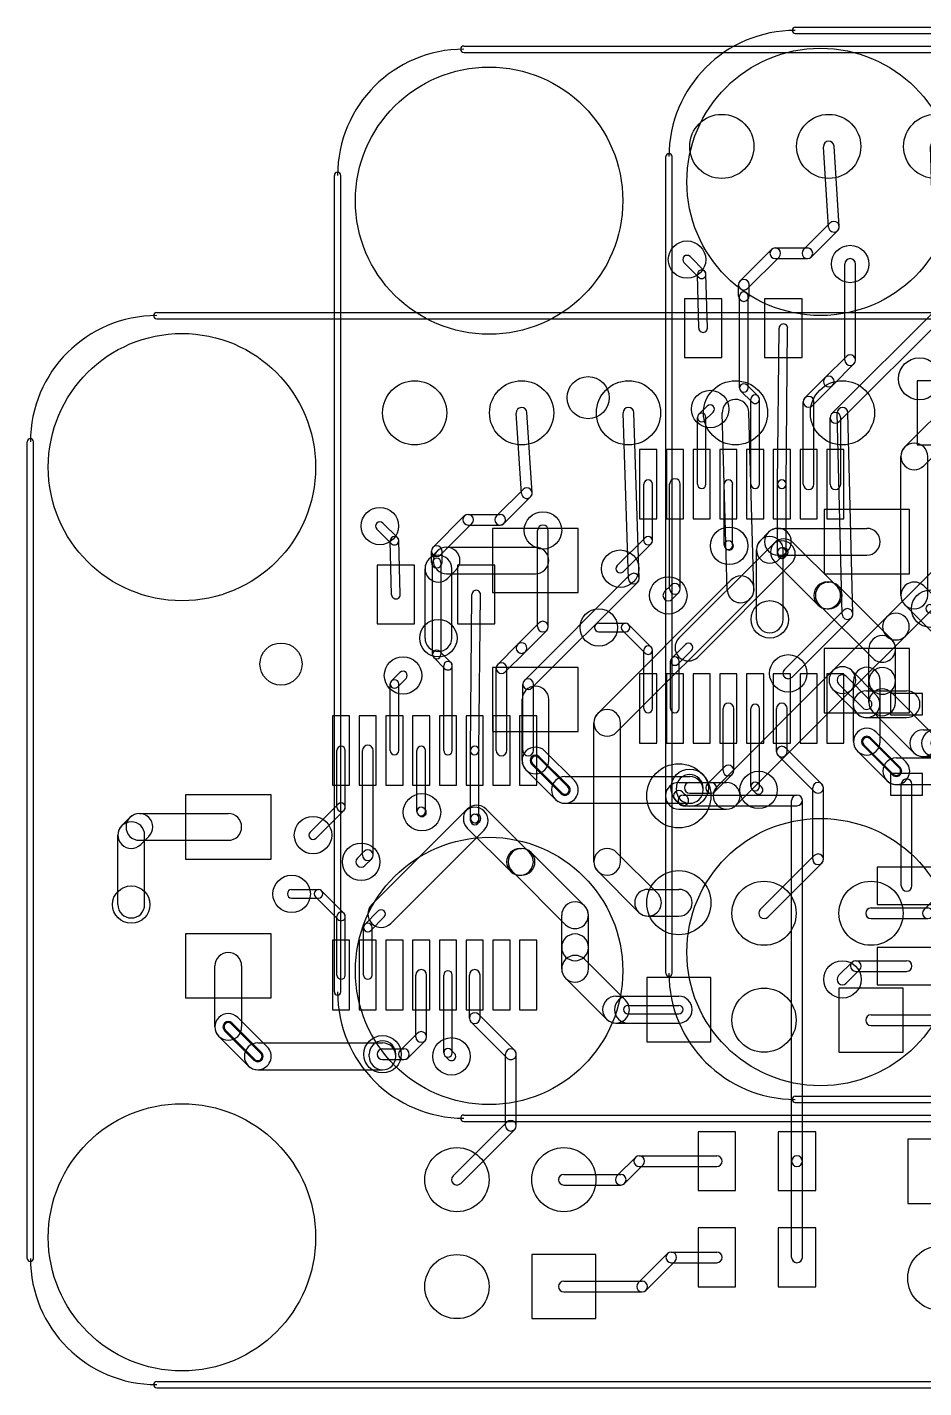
# Model space of a CAD drawing. Header units: millimetres. Extents: x 50 to 240, y -107 to -8.
# Drawn here: x 148.76 to 170.05, y -107.25 to -74.92 of the extents above; entities that cross this region are included whole.
import ezdxf

# ---------------------------------------------------------------- set-up
doc = ezdxf.new("R2010")
doc.units = ezdxf.units.MM
doc.layers.get('0').update_dxf_attribs({"lineweight": 25, "true_color": 0xffffff})
doc.layers.add('BLACK', color=27, linetype='Continuous', true_color=0x333333)

# ---------------------------------------------------------------- blocks, each defined once
blk = doc.blocks.new('PWR-BLK-02-F_Cu')
at = {"layer": 'BLACK'}
for p, q in [((98, -69.925), (128.5, -69.925)), ((98, -70.075), (128.5, -70.075)), ((117.588, -71.548), (116.064, -71.548)), ((116.064, -71.548), (116.064, -73.072)), ((106.663, -74.2262), (106.54, -72.3182)), ((106.916, -74.2098), (106.793, -72.3018)), ((109.203, -76.254), (109.079, -72.314)), ((109.457, -76.246), (109.333, -72.306)), ((111.549, -76.513), (111.432, -72.3188)), ((112.184, -76.4952), (112.067, -72.301)), ((114.279, -77.0932), (114.163, -72.313)), ((114.533, -77.087), (114.417, -72.3068)), ((94.925, -92.4), (94.925, -73)), ((95.075, -92.4), (95.075, -73)), ((116.064, -73.072), (117.588, -73.072)), ((106.068, -74.7602), (106.7, -74.1282)), ((106.248, -74.9398), (106.88, -74.3078)), ((103.719, -75.2757), (103.372, -74.9282)), ((104.56, -75.5062), (105.306, -74.7602)), ((104.74, -75.6858), (105.486, -74.9398)), ((105.396, -74.723), (106.158, -74.723)), ((105.396, -74.977), (106.158, -74.977)), ((103.576, -75.4193), (103.228, -75.0718)), ((107.047, -77.39), (107.047, -75.104)), ((107.301, -77.39), (107.301, -75.104)), ((103.58, -76.6307), (103.546, -75.3502)), ((103.783, -76.6253), (103.749, -75.3448)), ((104.523, -75.866), (104.523, -75.596)), ((104.777, -75.866), (104.777, -75.596)), ((104.126, -75.9295), (103.237, -75.9295)), ((103.237, -75.9295), (103.237, -77.3265)), ((104.126, -77.3265), (104.126, -75.9295)), ((104.548, -78.05), (104.548, -75.866)), ((104.752, -78.05), (104.752, -75.866)), ((106.031, -75.9295), (105.142, -75.9295)), ((105.142, -75.9295), (105.142, -77.3265)), ((106.031, -77.3265), (106.031, -75.9295)), ((116.728, -75.7685), (115.331, -77.1655)), ((106.733, -78.6677), (109.24, -76.1602)), ((108.473, -79.4515), (111.645, -76.2795)), ((117.178, -76.2175), (115.781, -77.6145)), ((106.912, -78.8473), (109.42, -76.3398)), ((105.449, -80.3319), (105.487, -76.627)), ((105.652, -80.334), (105.69, -76.6291)), ((108.923, -79.9005), (112.095, -76.7285)), ((112.91, -78.4102), (114.32, -77.0002)), ((113.09, -78.5898), (114.5, -77.1798)), ((115.331, -77.1655), (114.061, -78.4355)), ((103.237, -77.3265), (104.126, -77.3265)), ((105.142, -77.3265), (106.031, -77.3265)), ((106.576, -77.8082), (107.084, -77.3002)), ((106.756, -77.9878), (107.264, -77.4798)), ((106.098, -78.2867), (106.576, -77.8082)), ((115.781, -77.6145), (114.511, -78.8845)), ((104.846, -78.3893), (104.578, -78.1218)), ((104.989, -78.2457), (104.722, -77.9782)), ((106.277, -78.4663), (106.756, -77.9878)), ((103.576, -78.6807), (103.778, -78.4782)), ((104.816, -80.333), (104.816, -78.3175)), ((105.019, -80.333), (105.019, -78.3175)), ((106.061, -80.333), (106.061, -78.3765)), ((106.315, -80.333), (106.315, -78.3765)), ((114.061, -78.4355), (111.311, -81.1855)), ((115.082, -79.007), (114.511, -78.4355)), ((103.546, -80.333), (103.546, -78.7525)), ((103.719, -78.8243), (103.922, -78.6218)), ((103.749, -80.333), (103.749, -78.7525)), ((106.696, -80.333), (106.696, -78.7575)), ((106.95, -80.333), (106.95, -78.7575)), ((114.768, -79.3213), (114.196, -78.7498)), ((114.947, -79.1417), (114.376, -78.5702)), ((114.511, -78.8845), (111.761, -81.6345)), ((114.633, -79.456), (114.061, -78.8845)), ((114.858, -78.914), (115.81, -78.914)), ((116.191, -78.9775), (115.429, -78.9775)), ((115.429, -78.9775), (115.429, -79.4855)), ((116.191, -79.4855), (116.191, -78.9775)), ((102.581, -79.5075), (102.174, -79.5075)), ((102.174, -79.5075), (102.174, -81.1585)), ((102.581, -81.1585), (102.581, -79.5075)), ((103.216, -79.5075), (102.809, -79.5075)), ((102.809, -79.5075), (102.809, -81.1585)), ((103.216, -81.1585), (103.216, -79.5075)), ((103.851, -79.5075), (103.444, -79.5075)), ((103.444, -79.5075), (103.444, -81.1585)), ((103.851, -81.1585), (103.851, -79.5075)), ((104.486, -79.5075), (104.079, -79.5075)), ((104.079, -79.5075), (104.079, -81.1585)), ((104.486, -81.1585), (104.486, -79.5075)), ((105.121, -79.5075), (104.714, -79.5075)), ((104.714, -79.5075), (104.714, -81.1585)), ((105.121, -81.1585), (105.121, -79.5075)), ((105.756, -79.5075), (105.349, -79.5075)), ((105.349, -79.5075), (105.349, -81.1585)), ((105.756, -81.1585), (105.756, -79.5075)), ((106.391, -79.5075), (105.984, -79.5075)), ((105.984, -79.5075), (105.984, -81.1585)), ((106.391, -81.1585), (106.391, -79.5075)), ((107.026, -79.5075), (106.619, -79.5075)), ((106.619, -79.5075), (106.619, -81.1585)), ((107.026, -81.1585), (107.026, -79.5075)), ((115.429, -79.4855), (116.191, -79.4855)), ((108.381, -82.978), (108.381, -79.676)), ((109.016, -82.978), (109.016, -79.676)), ((114.858, -79.549), (115.81, -79.549)), ((102.276, -81.6785), (102.276, -80.333)), ((102.479, -81.6785), (102.479, -80.333)), ((102.886, -82.8215), (102.886, -80.333)), ((103.14, -82.8215), (103.14, -80.333)), ((104.181, -81.7825), (104.181, -80.333)), ((104.384, -81.7825), (104.384, -80.333)), ((105.451, -81.95), (105.451, -80.333)), ((105.654, -81.95), (105.654, -80.333)), ((110.4, -81.0925), (111.536, -81.0925)), ((116.191, -80.8825), (115.429, -80.8825)), ((115.429, -80.8825), (115.429, -81.3905)), ((115.683, -83.5495), (115.683, -81.1365)), ((115.937, -83.5495), (115.937, -81.1365)), ((116.191, -81.3905), (116.191, -80.8825)), ((100.716, -81.387), (98.684, -81.387)), ((98.684, -81.387), (98.684, -82.911)), ((100.716, -82.911), (100.716, -81.387)), ((102.174, -81.1585), (102.581, -81.1585)), ((102.809, -81.1585), (103.216, -81.1585)), ((103.444, -81.1585), (103.851, -81.1585)), ((104.079, -81.1585), (104.486, -81.1585)), ((104.714, -81.1585), (105.121, -81.1585)), ((105.349, -81.1585), (105.756, -81.1585)), ((105.984, -81.1585), (106.391, -81.1585)), ((106.619, -81.1585), (107.026, -81.1585)), ((110.597, -81.4277), (110.49, -81.3202)), ((110.508, -81.3905), (113.207, -81.3905)), ((115.429, -81.3905), (116.191, -81.3905)), ((101.641, -82.2712), (102.306, -81.6067)), ((101.785, -82.4148), (102.449, -81.7503)), ((103.108, -83.9925), (105.328, -81.773)), ((104.354, -81.7107), (104.372, -81.7282)), ((106.853, -82.7535), (105.825, -81.7255)), ((110.418, -81.6073), (110.31, -81.4998)), ((110.4, -81.7275), (111.536, -81.7275)), ((110.508, -81.6445), (113.207, -81.6445)), ((113.08, -90.09), (113.08, -81.5175)), ((113.334, -90.09), (113.334, -81.5175)), ((97.3645, -81.9245), (97.1705, -82.1185)), ((97.589, -81.8315), (99.7, -81.8315)), ((104.211, -81.8543), (104.228, -81.8718)), ((105.451, -81.9975), (105.451, -81.95)), ((105.553, -81.8484), (105.6, -81.8484)), ((105.553, -82.0516), (105.6, -82.0516)), ((105.654, -81.9975), (105.654, -81.95)), ((97.0775, -83.994), (97.0775, -82.343)), ((97.0775, -83.994), (97.0775, -82.343)), ((97.8135, -82.3735), (97.6195, -82.5675)), ((97.7125, -83.994), (97.7125, -82.343)), ((97.7125, -83.994), (97.7125, -82.343)), ((103.558, -84.4415), (105.777, -82.222)), ((106.403, -83.2025), (105.375, -82.1745)), ((97.589, -82.4665), (99.7, -82.4665)), ((102.923, -82.7317), (102.766, -82.8882)), ((106.628, -82.6605), (106.666, -82.6605)), ((108.161, -84.0235), (106.891, -82.7535)), ((109.895, -83.7255), (108.923, -82.7535)), ((98.684, -82.911), (100.716, -82.911)), ((103.102, -82.9113), (102.946, -83.0678)), ((107.711, -84.4725), (106.441, -83.2025)), ((106.628, -83.2955), (106.666, -83.2955)), ((109.445, -84.1745), (108.473, -83.2025)), ((116.509, -83.105), (115.112, -83.105)), ((115.112, -83.105), (115.112, -83.994)), ((101.205, -83.6384), (101.84, -83.6384)), ((102.449, -84.2057), (101.912, -83.6682)), ((109.67, -83.6325), (110.4, -83.6325)), ((101.205, -83.8416), (101.84, -83.8416)), ((102.306, -84.3493), (101.768, -83.8118)), ((115.112, -83.994), (116.509, -83.994)), ((102.276, -85.667), (102.276, -84.2775)), ((102.479, -85.667), (102.479, -84.2775)), ((102.941, -84.4657), (103.261, -84.1452)), ((103.084, -84.6093), (103.405, -84.2888)), ((107.619, -85.01), (107.619, -84.248)), ((108.254, -85.01), (108.254, -84.248)), ((109.67, -84.2675), (110.4, -84.2675)), ((100.716, -84.689), (98.684, -84.689)), ((98.684, -84.689), (98.684, -86.213)), ((100.716, -86.213), (100.716, -84.689)), ((102.911, -85.667), (102.911, -84.5375)), ((103.114, -85.667), (103.114, -84.5375)), ((102.581, -84.8415), (102.174, -84.8415)), ((102.174, -84.8415), (102.174, -86.4925)), ((102.581, -86.4925), (102.581, -84.8415)), ((103.216, -84.8415), (102.809, -84.8415)), ((102.809, -84.8415), (102.809, -86.4925)), ((103.216, -86.4925), (103.216, -84.8415)), ((103.851, -84.8415), (103.444, -84.8415)), ((103.444, -84.8415), (103.444, -86.4925)), ((103.851, -86.4925), (103.851, -84.8415)), ((104.486, -84.8415), (104.079, -84.8415)), ((104.079, -84.8415), (104.079, -86.4925)), ((104.486, -86.4925), (104.486, -84.8415)), ((105.121, -84.8415), (104.714, -84.8415)), ((104.714, -84.8415), (104.714, -86.4925)), ((105.121, -86.4925), (105.121, -84.8415)), ((105.756, -84.8415), (105.349, -84.8415)), ((105.349, -84.8415), (105.349, -86.4925)), ((105.756, -86.4925), (105.756, -84.8415)), ((106.391, -84.8415), (105.984, -84.8415)), ((105.984, -84.8415), (105.984, -86.4925)), ((106.391, -86.4925), (106.391, -84.8415)), ((107.026, -84.8415), (106.619, -84.8415)), ((106.619, -84.8415), (106.619, -86.4925)), ((107.026, -86.4925), (107.026, -84.8415)), ((107.619, -85.518), (107.619, -85.01)), ((108.254, -85.518), (108.254, -85.01)), ((116.509, -85.01), (115.112, -85.01)), ((115.112, -85.01), (115.112, -85.899)), ((109.133, -86.2655), (108.161, -85.2935)), ((114.604, -85.3275), (115.81, -85.3275)), ((99.3825, -86.9), (99.3825, -85.451)), ((100.018, -86.9), (100.018, -85.451)), ((114.514, -85.3647), (114.196, -85.6822)), ((114.693, -85.5443), (114.376, -85.8618)), ((114.604, -85.5815), (115.81, -85.5815)), ((104.156, -87.1395), (104.156, -85.667)), ((104.41, -87.1395), (104.41, -85.667)), ((104.816, -87.5175), (104.816, -85.667)), ((105.019, -87.5175), (105.019, -85.667)), ((105.426, -86.6905), (105.426, -85.667)), ((105.68, -86.6905), (105.68, -85.667)), ((108.683, -86.7145), (107.711, -85.7425)), ((111.162, -85.728), (109.638, -85.728)), ((109.638, -85.728), (109.638, -87.252)), ((111.162, -87.252), (111.162, -85.728)), ((115.112, -85.899), (116.509, -85.899)), ((98.684, -86.213), (100.716, -86.213)), ((108.908, -86.1725), (110.4, -86.1725)), ((109.19, -86.1725), (110.4, -86.1725)), ((102.174, -86.4925), (102.581, -86.4925)), ((102.809, -86.4925), (103.216, -86.4925)), ((103.444, -86.4925), (103.851, -86.4925)), ((104.079, -86.4925), (104.486, -86.4925)), ((104.714, -86.4925), (105.121, -86.4925)), ((105.349, -86.4925), (105.756, -86.4925)), ((105.642, -86.6007), (106.502, -87.4602)), ((105.984, -86.4925), (106.391, -86.4925)), ((106.619, -86.4925), (107.026, -86.4925)), ((109.19, -86.3884), (110.4, -86.3884)), ((109.19, -86.5916), (110.4, -86.5916)), ((100.472, -87.5282), (99.7718, -86.8282)), ((99.7898, -86.8102), (100.49, -87.5102)), ((99.9245, -86.6755), (100.625, -87.3755)), ((99.9245, -86.6755), (100.625, -87.3755)), ((105.463, -86.7803), (106.322, -87.6398)), ((108.908, -86.8075), (110.4, -86.8075)), ((109.19, -86.8075), (110.4, -86.8075)), ((99.4755, -87.1245), (100.175, -87.8245)), ((99.4755, -87.1245), (100.175, -87.8245)), ((99.6102, -86.9898), (100.31, -87.6898)), ((100.328, -87.6718), (99.6282, -86.9718)), ((104.193, -87.0497), (103.782, -87.4602)), ((104.372, -87.2293), (103.962, -87.6398)), ((109.638, -87.252), (111.162, -87.252)), ((100.4, -87.2825), (103.364, -87.2825)), ((103.047, -87.6), (103.047, -87.55)), ((103.364, -87.423), (103.872, -87.423)), ((103.682, -87.6), (103.682, -87.55)), ((104.846, -87.5893), (104.928, -87.6718)), ((104.989, -87.4457), (105.072, -87.5282)), ((106.285, -89.248), (106.285, -87.55)), ((106.539, -89.248), (106.539, -87.55)), ((100.4, -87.9175), (103.364, -87.9175)), ((103.364, -87.677), (103.872, -87.677)), ((106.322, -89.1582), (105.04, -90.4402)), ((106.502, -89.3378), (105.22, -90.6198)), ((111.746, -89.3915), (110.857, -89.3915)), ((110.857, -89.3915), (110.857, -90.7885)), ((111.746, -90.7885), (111.746, -89.3915)), ((113.651, -89.3915), (112.762, -89.3915)), ((112.762, -89.3915), (112.762, -90.7885)), ((113.651, -90.7885), (113.651, -89.3915)), ((117.362, -89.568), (115.838, -89.568)), ((115.838, -89.568), (115.838, -91.092)), ((109.37, -90.0002), (108.93, -90.4402)), ((109.55, -90.1798), (109.11, -90.6198)), ((109.46, -89.963), (111.302, -89.963)), ((113.08, -92.376), (113.08, -90.09)), ((113.334, -92.376), (113.334, -90.09)), ((107.67, -90.403), (109.02, -90.403)), ((109.46, -90.217), (111.302, -90.217)), ((107.67, -90.657), (109.02, -90.657)), ((110.857, -90.7885), (111.746, -90.7885)), ((112.762, -90.7885), (113.651, -90.7885)), ((115.838, -91.092), (117.362, -91.092)), ((111.746, -91.6775), (110.857, -91.6775)), ((110.857, -91.6775), (110.857, -93.0745)), ((111.746, -93.0745), (111.746, -91.6775)), ((113.651, -91.6775), (112.762, -91.6775)), ((112.762, -91.6775), (112.762, -93.0745)), ((113.651, -93.0745), (113.651, -91.6775)), ((108.432, -92.308), (106.908, -92.308)), ((106.908, -92.308), (106.908, -93.832)), ((108.432, -93.832), (108.432, -92.308)), ((110.132, -92.2862), (109.438, -92.9802)), ((110.222, -92.249), (111.302, -92.249)), ((110.312, -92.4658), (109.618, -93.1598)), ((110.222, -92.503), (111.302, -92.503)), ((107.67, -92.943), (109.528, -92.943)), ((110.857, -93.0745), (111.746, -93.0745)), ((112.762, -93.0745), (113.651, -93.0745)), ((107.67, -93.197), (109.528, -93.197)), ((106.908, -93.832), (108.432, -93.832)), ((98, -95.325), (141, -95.325)), ((98, -95.475), (141, -95.475))]:
    blk.add_line(p, q, dxfattribs=at)
for centre, radius in [((98.6, -73.6), 3.175), ((104.126, -72.31), 0.762), ((106.666, -72.31), 0.762), ((109.206, -72.31), 0.762), ((111.746, -72.31), 0.762), ((114.286, -72.31), 0.762), ((103.3, -75), 0.4445), ((107.174, -75.104), 0.4445), ((100.951, -78.279), 0.5), ((103.85, -78.55), 0.4445), ((113, -78.5), 0.4445), ((110.4, -81.41), 0.762), ((104.3, -81.8), 0.4445), ((101.713, -82.343), 0.4445), ((102.856, -82.978), 0.4445), ((101.205, -83.74), 0.4445), ((110.4, -83.95), 0.762), ((97.395, -83.994), 0.4445), ((114.286, -85.772), 0.4445), ((103.364, -87.55), 0.4445), ((105, -87.6), 0.4445), ((98.6, -91.9), 3.175), ((105.13, -90.53), 0.762), ((107.67, -90.53), 0.762), ((116.6, -92.87), 0.762), ((105.13, -93.07), 0.762)]:
    blk.add_circle(centre, radius, dxfattribs=at)
for centre, radius, start, end in [((98, -73), 3, 90, 180), ((98, -70), 0.075, 90, 270), ((111.749, -72.3099), 0.3175, 1.6, 181.6), ((106.666, -72.31), 0.127, 3.7, 183.7), ((109.206, -72.31), 0.127, 1.8, 181.8), ((114.29, -72.3099), 0.127, 1.4, 181.4), ((95, -73), 0.075, 0, 180), ((106.79, -74.218), 0.127, 183.7, 3.7), ((106.79, -74.218), 0.127, 315, 135), ((103.3, -75), 0.1016, 45, 225), ((105.396, -74.85), 0.127, 90, 270), ((105.396, -74.85), 0.127, 315, 135), ((106.158, -74.85), 0.127, 135, 315), ((106.158, -74.85), 0.127, 270, 90), ((107.174, -75.104), 0.127, 0, 180), ((103.648, -75.3475), 0.1016, 1.5, 181.5), ((103.648, -75.3475), 0.1016, 225, 45), ((104.65, -75.596), 0.127, 0, 180), ((104.65, -75.596), 0.127, 135, 315), ((104.65, -75.866), 0.127, 180, 0), ((104.65, -75.866), 0.1016, 0, 180), ((109.33, -76.25), 0.127, 181.8, 1.8), ((109.33, -76.25), 0.127, 315, 135), ((111.87, -76.504), 0.3175, 315, 135), ((105.589, -76.628), 0.1016, 359.4, 179.4), ((111.867, -76.5041), 0.3175, 181.6, 1.6), ((103.681, -76.628), 0.1016, 181.5, 1.5), ((114.406, -77.0901), 0.127, 181.4, 1.4), ((114.41, -77.09), 0.127, 315, 135), ((115.556, -77.39), 0.3175, 135, 315), ((115.556, -77.39), 0.3175, 315, 135), ((107.174, -77.39), 0.127, 180, 0), ((107.174, -77.39), 0.127, 315, 135), ((106.666, -77.898), 0.127, 135, 315), ((106.666, -77.898), 0.127, 315, 135), ((104.65, -78.05), 0.1016, 45, 225), ((104.65, -78.05), 0.1016, 180, 0), ((104.918, -78.3175), 0.1016, 0, 180), ((103.85, -78.55), 0.1016, 315, 135), ((104.918, -78.3175), 0.1016, 225, 45), ((106.188, -78.3765), 0.127, 0, 180), ((106.188, -78.3765), 0.127, 135, 315), ((113, -78.5), 0.127, 135, 315), ((114.286, -78.66), 0.3175, 45, 225), ((114.286, -78.66), 0.3175, 135, 315), ((114.286, -78.66), 0.3175, 315, 135), ((114.286, -78.66), 0.127, 45, 225), ((103.648, -78.7525), 0.1016, 0, 180), ((103.648, -78.7525), 0.1016, 135, 315), ((106.823, -78.7575), 0.127, 0, 180), ((106.823, -78.7575), 0.127, 135, 315), ((114.858, -79.2315), 0.3175, 90, 270), ((114.858, -79.2315), 0.3175, 225, 45), ((114.858, -79.2315), 0.127, 225, 45), ((115.81, -79.2315), 0.3175, 270, 90), ((108.698, -79.676), 0.3175, 0, 180), ((108.698, -79.676), 0.3175, 135, 315), ((102.378, -80.333), 0.1016, 0, 180), ((103.013, -80.333), 0.127, 0, 180), ((103.648, -80.333), 0.1016, 180, 0), ((104.283, -80.333), 0.1016, 0, 180), ((104.918, -80.333), 0.1016, 180, 0), ((105.55, -80.333), 0.1016, 179.4, 359.4), ((105.553, -80.333), 0.1016, 0, 180), ((106.188, -80.333), 0.127, 180, 0), ((106.823, -80.333), 0.127, 180, 0), ((110.4, -81.41), 0.3175, 90, 270), ((111.536, -81.41), 0.3175, 270, 90), ((115.81, -81.1365), 0.127, 0, 180), ((110.4, -81.41), 0.127, 45, 225), ((110.508, -81.5175), 0.127, 90, 270), ((110.507, -81.5175), 0.127, 225, 45), ((111.536, -81.41), 0.3175, 135, 315), ((113.207, -81.5175), 0.127, 0, 180), ((113.207, -81.5175), 0.127, 270, 90), ((102.378, -81.6785), 0.1016, 180, 0), ((102.378, -81.6785), 0.1016, 315, 135), ((104.283, -81.7825), 0.1016, 45, 225), ((104.283, -81.7825), 0.1016, 180, 0), ((104.3, -81.8), 0.1016, 225, 45), ((105.6, -81.95), 0.3175, 45, 225), ((105.553, -81.9975), 0.3175, 315, 135), ((97.395, -82.343), 0.3175, 0, 180), ((97.395, -82.343), 0.3175, 0, 180), ((97.589, -82.149), 0.3175, 90, 270), ((97.589, -82.149), 0.3175, 315, 135), ((99.7, -82.149), 0.3175, 270, 90), ((105.553, -81.95), 0.1016, 90, 270), ((105.553, -81.95), 0.1016, 0, 180), ((105.553, -81.95), 0.1016, 180, 0), ((105.553, -81.9975), 0.1016, 180, 0), ((105.6, -81.95), 0.1016, 270, 90), ((97.395, -82.343), 0.3175, 135, 315), ((101.713, -82.343), 0.1016, 135, 315), ((103.013, -82.8215), 0.127, 315, 135), ((106.628, -82.978), 0.3175, 90, 270), ((106.666, -82.978), 0.3175, 45, 225), ((106.628, -82.978), 0.3175, 225, 45), ((106.666, -82.978), 0.3175, 270, 90), ((108.698, -82.978), 0.3175, 45, 225), ((102.856, -82.978), 0.127, 135, 315), ((103.013, -82.8215), 0.127, 180, 0), ((108.698, -82.978), 0.3175, 180, 0), ((101.205, -83.74), 0.1016, 90, 270), ((101.84, -83.74), 0.1016, 45, 225), ((101.84, -83.74), 0.1016, 270, 90), ((109.67, -83.95), 0.3175, 90, 270), ((109.67, -83.95), 0.3175, 225, 45), ((110.4, -83.95), 0.3175, 270, 90), ((115.81, -83.5495), 0.127, 180, 0), ((97.395, -83.994), 0.3175, 180, 0), ((97.395, -83.994), 0.3175, 180, 0), ((103.333, -84.217), 0.3175, 135, 315), ((107.936, -84.248), 0.3175, 0, 180), ((107.936, -84.248), 0.3175, 225, 45), ((102.378, -84.2775), 0.1016, 0, 180), ((102.377, -84.2775), 0.1016, 225, 45), ((103.333, -84.217), 0.1016, 315, 135), ((103.013, -84.5375), 0.1016, 0, 180), ((103.013, -84.5375), 0.1016, 135, 315), ((107.936, -85.01), 0.3175, 0, 180), ((107.936, -85.01), 0.3175, 180, 0), ((99.7, -85.451), 0.3175, 0, 180), ((107.936, -85.518), 0.3175, 45, 225), ((114.604, -85.4545), 0.127, 90, 270), ((114.604, -85.4545), 0.127, 315, 135), ((115.81, -85.4545), 0.127, 270, 90), ((104.283, -85.667), 0.127, 0, 180), ((104.918, -85.667), 0.1016, 0, 180), ((105.553, -85.667), 0.127, 0, 180), ((107.936, -85.518), 0.3175, 180, 0), ((102.378, -85.667), 0.1016, 180, 0), ((103.013, -85.667), 0.1016, 180, 0), ((114.286, -85.772), 0.127, 135, 315), ((108.908, -86.49), 0.3175, 90, 270), ((108.908, -86.49), 0.3175, 225, 45), ((109.19, -86.49), 0.3175, 90, 270), ((110.4, -86.49), 0.3175, 270, 90), ((110.4, -86.49), 0.3175, 270, 90), ((99.7, -86.9), 0.3175, 45, 225), ((99.7, -86.9), 0.3175, 45, 225), ((105.553, -86.6905), 0.127, 45, 225), ((109.19, -86.49), 0.1016, 90, 270), ((110.4, -86.49), 0.1016, 270, 90), ((99.7, -86.9), 0.3175, 180, 0), ((99.7, -86.9), 0.127, 45, 225), ((99.7, -86.9), 0.1016, 45, 225), ((105.553, -86.6905), 0.127, 180, 0), ((103.364, -87.55), 0.3175, 0, 180), ((104.283, -87.1395), 0.127, 180, 0), ((104.283, -87.1395), 0.127, 315, 135), ((100.4, -87.6), 0.3175, 90, 270), ((100.4, -87.6), 0.3175, 225, 45), ((100.4, -87.6), 0.3175, 225, 45), ((100.4, -87.6), 0.127, 225, 45), ((100.4, -87.6), 0.1016, 225, 45), ((103.364, -87.6), 0.3175, 180, 0), ((103.364, -87.55), 0.127, 90, 270), ((103.364, -87.6), 0.3175, 270, 90), ((103.872, -87.55), 0.127, 135, 315), ((103.872, -87.55), 0.127, 270, 90), ((104.918, -87.5175), 0.1016, 45, 225), ((104.918, -87.5175), 0.1016, 180, 0), ((105, -87.6), 0.1016, 225, 45), ((106.412, -87.55), 0.127, 0, 180), ((106.412, -87.55), 0.127, 225, 45), ((106.412, -89.248), 0.127, 315, 135), ((106.412, -89.248), 0.127, 180, 0), ((109.46, -90.09), 0.127, 90, 270), ((109.46, -90.09), 0.127, 315, 135), ((111.302, -90.09), 0.127, 270, 90), ((113.207, -90.09), 0.127, 0, 180), ((113.207, -90.09), 0.127, 180, 0), ((105.13, -90.53), 0.127, 135, 315), ((107.67, -90.53), 0.127, 90, 270), ((109.02, -90.53), 0.127, 135, 315), ((109.02, -90.53), 0.127, 270, 90), ((95, -92.4), 0.075, 180, 0), ((98, -92.4), 3, 180, 270), ((110.222, -92.376), 0.127, 90, 270), ((110.222, -92.376), 0.127, 315, 135), ((111.302, -92.376), 0.127, 270, 90), ((113.207, -92.376), 0.127, 180, 0), ((107.67, -93.07), 0.127, 90, 270), ((109.528, -93.07), 0.127, 135, 315), ((109.528, -93.07), 0.127, 270, 90), ((98, -95.4), 0.075, 90, 270)]:
    blk.add_arc(centre, radius, start, end, dxfattribs=at)

msp = doc.modelspace()

# ---------------------------------------------------------------- block references
for p in [(69, -5), (61.129, -5.447), (53.834, -11.777)]:
    msp.add_blockref('PWR-BLK-02-F_Cu', p)

doc.saveas('drawing.dxf')
